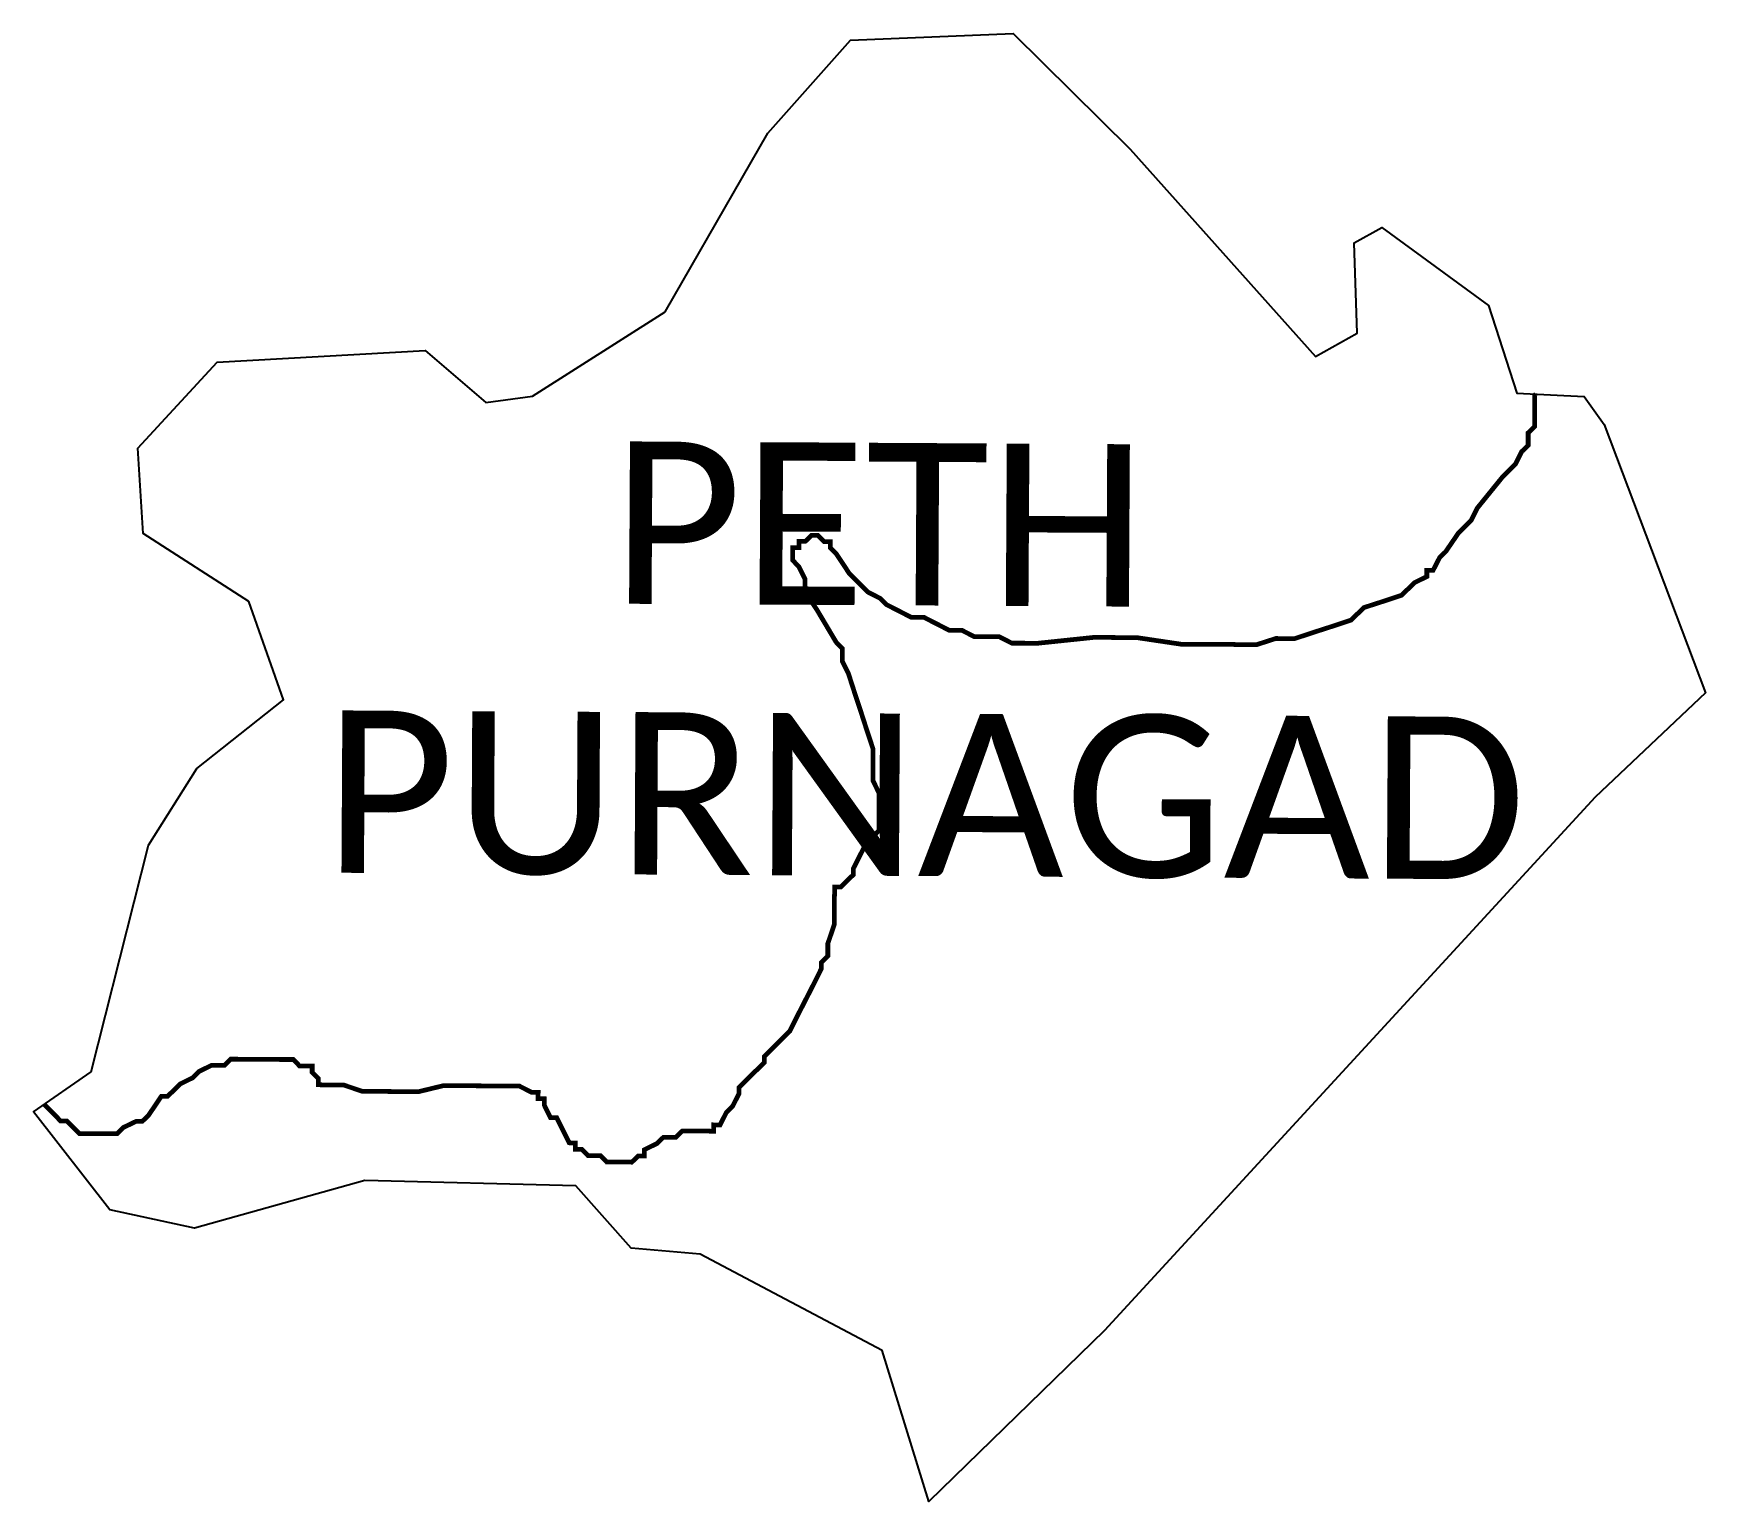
# Model space of a CAD drawing. Header units: metres. Extents: x 320045 to 321116, y 1858751 to 1859692.
import ezdxf

# ---------------------------------------------------------------- set-up
doc = ezdxf.new("R2010")
doc.units = ezdxf.units.M
for name, color, linetype in [('HAZARDS LINE', 1, 'Continuous'), ('village', 3, 'Continuous'), ('VILLAGE NAME', 250, 'Continuous')]:
    doc.layers.add(name, color=color, linetype=linetype)
doc.styles.get("Standard").update_dxf_attribs({"font": 'simplex.shx'})

msp = doc.modelspace()

# ---------------------------------------------------------------- linework, layer by layer
at = {"color": 3, "true_color": 0x00ff00, "flags": 128}
msp.add_lwpolyline([(320335, 1859455), (320364.8, 1859459.2)], dxfattribs=at)
at = {"layer": 'HAZARDS LINE', "lineweight": 18}
msp.add_lwpolyline([(321007.7, 1859460.4, 3.02, 3.02, 0), (321007, 1859459.8, 3.02, 3.02, 0), (321006.9, 1859451.7, 3.02, 3.02, 0), (321006.9, 1859443.7, 3.02, 3.02, 0), (321006.9, 1859439.6, 3.02, 3.02, 0), (321002.8, 1859435.6, 3.02, 3.02, 0), (321002.8, 1859427.6, 3.02, 3.02, 0), (320998.7, 1859423.6, 3.02, 3.02, 0), (320994.7, 1859415.6, 3.02, 3.02, 0), (320990.6, 1859411.6, 3.02, 3.02, 0), (320986.6, 1859407.6, 3.02, 3.02, 0), (320970.3, 1859387.5, 3.02, 3.02, 0), (320966.3, 1859379.5, 3.02, 3.02, 0), (320962.2, 1859375.5, 3.02, 3.02, 0), (320958.2, 1859371.5, 3.02, 3.02, 0), (320950, 1859359.5, 3.02, 3.02, 0), (320946, 1859355.5, 3.02, 3.02, 0), (320941.9, 1859347.5, 3.02, 3.02, 0), (320937.9, 1859347.5, 3.02, 3.02, 0), (320937.9, 1859343.5, 3.02, 3.02, 0), (320929.8, 1859339.5, 3.02, 3.02, 0), (320925.8, 1859335.5, 3.02, 3.02, 0), (320921.7, 1859331.5, 3.02, 3.02, 0), (320909.6, 1859327.5, 3.02, 3.02, 0), (320897.5, 1859323.6, 3.02, 3.02, 0), (320889.4, 1859315.6, 3.02, 3.02, 0), (320877.3, 1859311.6, 3.02, 3.02, 0), (320865.2, 1859307.7, 3.02, 3.02, 0), (320853.1, 1859303.7, 3.02, 3.02, 0), (320841.1, 1859303.8, 3.02, 3.02, 0), (320829, 1859299.9, 3.02, 3.02, 0), (320816.9, 1859299.9, 3.02, 3.02, 0), (320812.9, 1859300, 3.02, 3.02, 0), (320804.8, 1859300, 3.02, 3.02, 0), (320800.8, 1859300, 3.02, 3.02, 0), (320792.7, 1859300.1, 3.02, 3.02, 0), (320780.7, 1859300.1, 3.02, 3.02, 0), (320752.5, 1859304.3, 3.02, 3.02, 0), (320740.5, 1859304.4, 3.02, 3.02, 0), (320732.4, 1859304.5, 3.02, 3.02, 0), (320724.4, 1859304.5, 3.02, 3.02, 0), (320688.1, 1859300.7, 3.02, 3.02, 0), (320680.1, 1859300.8, 3.02, 3.02, 0), (320672, 1859300.8, 3.02, 3.02, 0), (320664, 1859304.9, 3.02, 3.02, 0), (320655.9, 1859304.9, 3.02, 3.02, 0), (320647.9, 1859305, 3.02, 3.02, 0), (320639.9, 1859309.1, 3.02, 3.02, 0), (320631.8, 1859309.1, 3.02, 3.02, 0), (320623.8, 1859313.2, 3.02, 3.02, 0), (320615.8, 1859317.3, 3.02, 3.02, 0), (320607.7, 1859317.3, 3.02, 3.02, 0), (320599.7, 1859321.4, 3.02, 3.02, 0), (320591.7, 1859325.5, 3.02, 3.02, 0), (320587.7, 1859329.5, 3.02, 3.02, 0), (320579.7, 1859333.6, 3.02, 3.02, 0), (320575.7, 1859337.6, 3.02, 3.02, 0), (320571.7, 1859341.7, 3.02, 3.02, 0), (320567.7, 1859345.7, 3.02, 3.02, 0), (320559.7, 1859357.8, 3.02, 3.02, 0), (320555.7, 1859361.9, 3.02, 3.02, 0), (320555.7, 1859365.9, 3.02, 3.02, 0), (320551.7, 1859365.9, 3.02, 3.02, 0), (320547.7, 1859370, 3.02, 3.02, 0), (320543.7, 1859370, 3.02, 3.02, 0), (320539.6, 1859366, 3.02, 3.02, 0), (320535.6, 1859366, 3.02, 3.02, 0), (320535.6, 1859362, 3.02, 3.02, 0), (320531.6, 1859362, 3.02, 3.02, 0), (320531.5, 1859358, 3.02, 3.02, 0), (320531.5, 1859354, 3.02, 3.02, 0), (320535.5, 1859349.9, 3.02, 3.02, 0), (320539.5, 1859341.9, 3.02, 3.02, 0), (320539.5, 1859337.8, 3.02, 3.02, 0), (320539.4, 1859333.8, 3.02, 3.02, 0), (320547.4, 1859321.7, 3.02, 3.02, 0), (320559.4, 1859301.5, 3.02, 3.02, 0), (320563.3, 1859297.4, 3.02, 3.02, 0), (320563.3, 1859289.4, 3.02, 3.02, 0), (320567.3, 1859281.3, 3.02, 3.02, 0), (320571.2, 1859269.2, 3.02, 3.02, 0), (320575.2, 1859257.1, 3.02, 3.02, 0), (320579.1, 1859245, 3.02, 3.02, 0), (320583.1, 1859232.9, 3.02, 3.02, 0), (320583, 1859224.9, 3.02, 3.02, 0), (320583, 1859212.8, 3.02, 3.02, 0), (320586.9, 1859204.7, 3.02, 3.02, 0), (320586.9, 1859196.7, 3.02, 3.02, 0), (320586.8, 1859188.6, 3.02, 3.02, 0), (320586.8, 1859184.6, 3.02, 3.02, 0), (320586.8, 1859180.6, 3.02, 3.02, 0), (320582.7, 1859176.6, 3.02, 3.02, 0), (320578.7, 1859172.6, 3.02, 3.02, 0), (320574.6, 1859164.6, 3.02, 3.02, 0), (320570.5, 1859156.5, 3.02, 3.02, 0), (320570.5, 1859152.5, 3.02, 3.02, 0), (320562.4, 1859144.5, 3.02, 3.02, 0), (320558.4, 1859144.5, 3.02, 3.02, 0), (320558.4, 1859140.5, 3.02, 3.02, 0), (320558.3, 1859136.5, 3.02, 3.02, 0), (320558.3, 1859124.4, 3.02, 3.02, 0), (320558.2, 1859120.4, 3.02, 3.02, 0), (320554.1, 1859108.3, 3.02, 3.02, 0), (320554.1, 1859104.3, 3.02, 3.02, 0), (320554.1, 1859100.3, 3.02, 3.02, 0), (320550, 1859096.3, 3.02, 3.02, 0), (320550, 1859092.3, 3.02, 3.02, 0), (320546, 1859084.2, 3.02, 3.02, 0), (320541.9, 1859076.2, 3.02, 3.02, 0), (320533.7, 1859060.2, 3.02, 3.02, 0), (320529.7, 1859052.1, 3.02, 3.02, 0), (320525.6, 1859048.1, 3.02, 3.02, 0), (320521.6, 1859044.1, 3.02, 3.02, 0), (320517.5, 1859040.1, 3.02, 3.02, 0), (320513.5, 1859036.1, 3.02, 3.02, 0), (320513.4, 1859032.1, 3.02, 3.02, 0), (320505.3, 1859024.1, 3.02, 3.02, 0), (320501.3, 1859020.1, 3.02, 3.02, 0), (320497.2, 1859016.1, 3.02, 3.02, 0), (320497.2, 1859012.1, 3.02, 3.02, 0), (320493.1, 1859004.1, 3.02, 3.02, 0), (320489.1, 1859000.1, 3.02, 3.02, 0), (320485, 1858992, 3.02, 3.02, 0), (320481, 1858992.1, 3.02, 3.02, 0), (320481, 1858988, 3.02, 3.02, 0), (320477, 1858988.1, 3.02, 3.02, 0), (320472.9, 1858988.1, 3.02, 3.02, 0), (320468.9, 1858988.1, 3.02, 3.02, 0), (320464.9, 1858988.1, 3.02, 3.02, 0), (320460.9, 1858988.2, 3.02, 3.02, 0), (320456.8, 1858984.2, 3.02, 3.02, 0), (320452.8, 1858984.2, 3.02, 3.02, 0), (320448.8, 1858984.2, 3.02, 3.02, 0), (320444.7, 1858980.2, 3.02, 3.02, 0), (320436.6, 1858976.2, 3.02, 3.02, 0), (320436.6, 1858972.2, 3.02, 3.02, 0), (320432.6, 1858972.2, 3.02, 3.02, 0), (320428.5, 1858968.2, 3.02, 3.02, 0), (320424.5, 1858968.3, 3.02, 3.02, 0), (320420.5, 1858968.3, 3.02, 3.02, 0), (320416.5, 1858968.3, 3.02, 3.02, 0), (320412.4, 1858968.3, 3.02, 3.02, 0), (320408.4, 1858972.4, 3.02, 3.02, 0), (320404.4, 1858972.4, 3.02, 3.02, 0), (320400.4, 1858972.4, 3.02, 3.02, 0), (320396.4, 1858976.5, 3.02, 3.02, 0), (320392.4, 1858976.5, 3.02, 3.02, 0), (320392.4, 1858980.5, 3.02, 3.02, 0), (320388.4, 1858980.6, 3.02, 3.02, 0), (320384.4, 1858988.6, 3.02, 3.02, 0), (320380.4, 1858996.7, 3.02, 3.02, 0), (320376.4, 1858996.7, 3.02, 3.02, 0), (320372.4, 1859004.8, 3.02, 3.02, 0), (320372.5, 1859008.8, 3.02, 3.02, 0), (320368.4, 1859008.9, 3.02, 3.02, 0), (320368.5, 1859012.9, 3.02, 3.02, 0), (320364.4, 1859012.9, 3.02, 3.02, 0), (320356.4, 1859017, 3.02, 3.02, 0), (320352.4, 1859017, 3.02, 3.02, 0), (320344.3, 1859017.1, 3.02, 3.02, 0), (320332.3, 1859017.1, 3.02, 3.02, 0), (320320.2, 1859017.2, 3.02, 3.02, 0), (320308.1, 1859017.3, 3.02, 3.02, 0), (320292, 1859013.4, 3.02, 3.02, 0), (320284, 1859013.4, 3.02, 3.02, 0), (320279.9, 1859013.4, 3.02, 3.02, 0), (320271.9, 1859013.5, 3.02, 3.02, 0), (320263.8, 1859013.5, 3.02, 3.02, 0), (320255.8, 1859013.6, 3.02, 3.02, 0), (320243.7, 1859017.7, 3.02, 3.02, 0), (320235.7, 1859017.7, 3.02, 3.02, 0), (320231.7, 1859017.7, 3.02, 3.02, 0), (320227.6, 1859017.8, 3.02, 3.02, 0), (320227.7, 1859021.8, 3.02, 3.02, 0), (320223.7, 1859025.8, 3.02, 3.02, 0), (320223.7, 1859029.9, 3.02, 3.02, 0), (320219.7, 1859029.9, 3.02, 3.02, 0), (320215.6, 1859029.9, 3.02, 3.02, 0), (320211.6, 1859034, 3.02, 3.02, 0), (320207.6, 1859034, 3.02, 3.02, 0), (320203.6, 1859034, 3.02, 3.02, 0), (320191.5, 1859034.1, 3.02, 3.02, 0), (320183.5, 1859034.1, 3.02, 3.02, 0), (320175.4, 1859034.2, 3.02, 3.02, 0), (320171.4, 1859034.2, 3.02, 3.02, 0), (320167.4, 1859030.2, 3.02, 3.02, 0), (320163.3, 1859030.2, 3.02, 3.02, 0), (320159.3, 1859030.3, 3.02, 3.02, 0), (320151.2, 1859026.3, 3.02, 3.02, 0), (320147.2, 1859022.3, 3.02, 3.02, 0), (320139.1, 1859018.3, 3.02, 3.02, 0), (320131, 1859010.3, 3.02, 3.02, 0), (320127, 1859010.3, 3.02, 3.02, 0), (320118.9, 1858998.3, 3.02, 3.02, 0), (320114.8, 1858994.3, 3.02, 3.02, 0), (320110.8, 1858994.3, 3.02, 3.02, 0), (320102.7, 1858990.4, 3.02, 3.02, 0), (320098.7, 1858986.4, 3.02, 3.02, 0), (320094.7, 1858986.4, 3.02, 3.02, 0), (320090.6, 1858986.4, 3.02, 3.02, 0), (320086.6, 1858986.4, 3.02, 3.02, 0), (320082.6, 1858986.5, 3.02, 3.02, 0), (320078.6, 1858986.5, 3.02, 3.02, 0), (320074.5, 1858986.5, 3.02, 3.02, 0), (320070.5, 1858990.6, 3.02, 3.02, 0), (320066.5, 1858994.6, 3.02, 3.02, 0), (320062.5, 1858994.6, 3.02, 3.02, 0), (320058.5, 1858998.7, 3.02, 3.02, 0), (320052, 1859005.3, 3.02, 3.02, 0)], format="xyseb", dxfattribs=at)
at = {"layer": 'village', "color": 3, "true_color": 0x00ff00}
for points in [[(320364.8, 1859459.2, 0), (320449.8, 1859513.1, 0), (320515.7, 1859627.7, 0), (320568.7, 1859687.2, 0), (320672.8, 1859691.6, 0), (320747.9, 1859617.3, 0), (320866.6, 1859484.5, 0), (320893.3, 1859499.5, 0), (320891.3, 1859557.4, 0), (320909.1, 1859567.3, 0), (320977.5, 1859517.2, 0), (320995.5, 1859461, 0), (321038.7, 1859458.9, 0), (321051.5, 1859440.9, 0), (321116.5, 1859269, 0), (321045.7, 1859202.1, 0), (320731.3, 1858860.4, 0), (320618.9, 1858750.7, 0), (320588.9, 1858847.6, 0), (320472.3, 1858909.3, 0), (320428.1, 1858913, 0), (320392.7, 1858953, 0), (320257.4, 1858956.5, 0), (320148.3, 1858925.9, 0), (320094, 1858937.7, 0), (320045.1, 1859000.5, 0), (320082.1, 1859026.1, 0)], [(320082.1, 1859026.1, 0), (320118.8, 1859171.4, 0), (320149.9, 1859220.5, 0), (320205.4, 1859264.5, 0), (320183.2, 1859327.5, 0), (320115.5, 1859371.1, 0), (320112, 1859425.7, 0), (320162.8, 1859481, 0), (320296.1, 1859488.4, 0), (320335, 1859455, 0)]]:
    msp.add_polyline3d(points, dxfattribs=at)

# ---------------------------------------------------------------- texts
at = {"layer": 'VILLAGE NAME', "insert": (320232.4, 1859431.2), "char_height": 104.042, "attachment_point": 1, "rotation": 359.6762}
msp.add_mtext_dynamic_manual_height_columns('{\\fCalibri|b0|i0|c0|p34;     PETH PURNAGAD}', width=673.122, gutter_width=520.2, heights=[0], dxfattribs=at)

doc.saveas('drawing.dxf')
